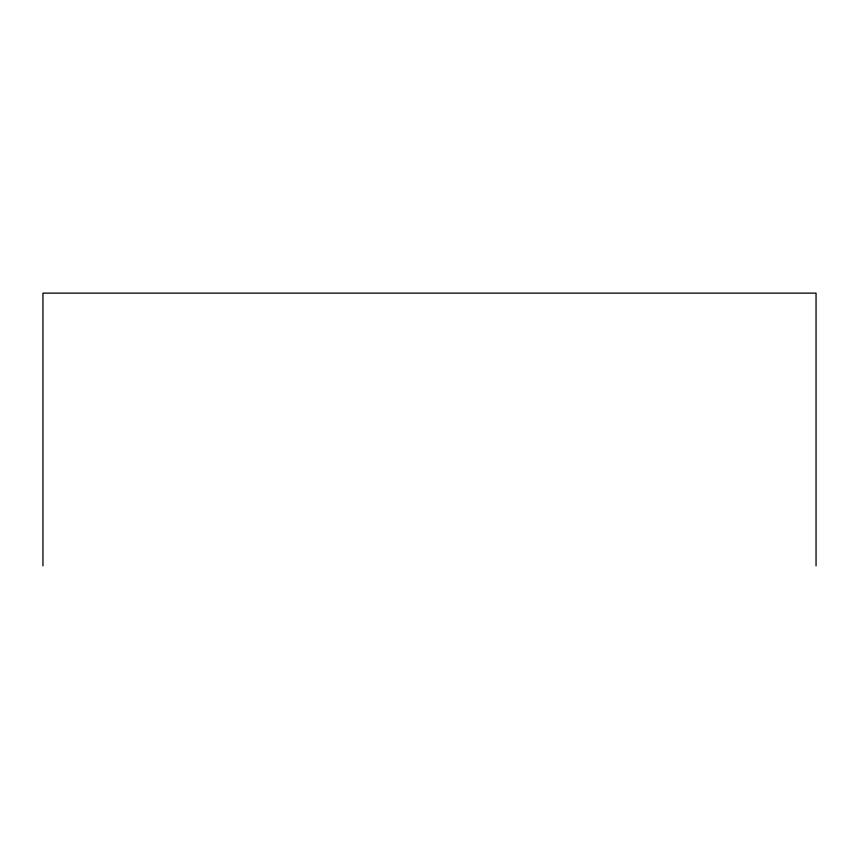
<?xml version="1.0" encoding="UTF-8"?>
<svg xmlns="http://www.w3.org/2000/svg" width="859" height="859" viewBox="0 0 859 859"><rect width="100%" height="100%" fill="white"/><g stroke="black" fill="none" stroke-linecap="round" stroke-linejoin="round"><path stroke-width="1.29" d="M816.05 565.866L816.05 293.134L42.95 293.134L42.95 565.866"/></g></svg>
